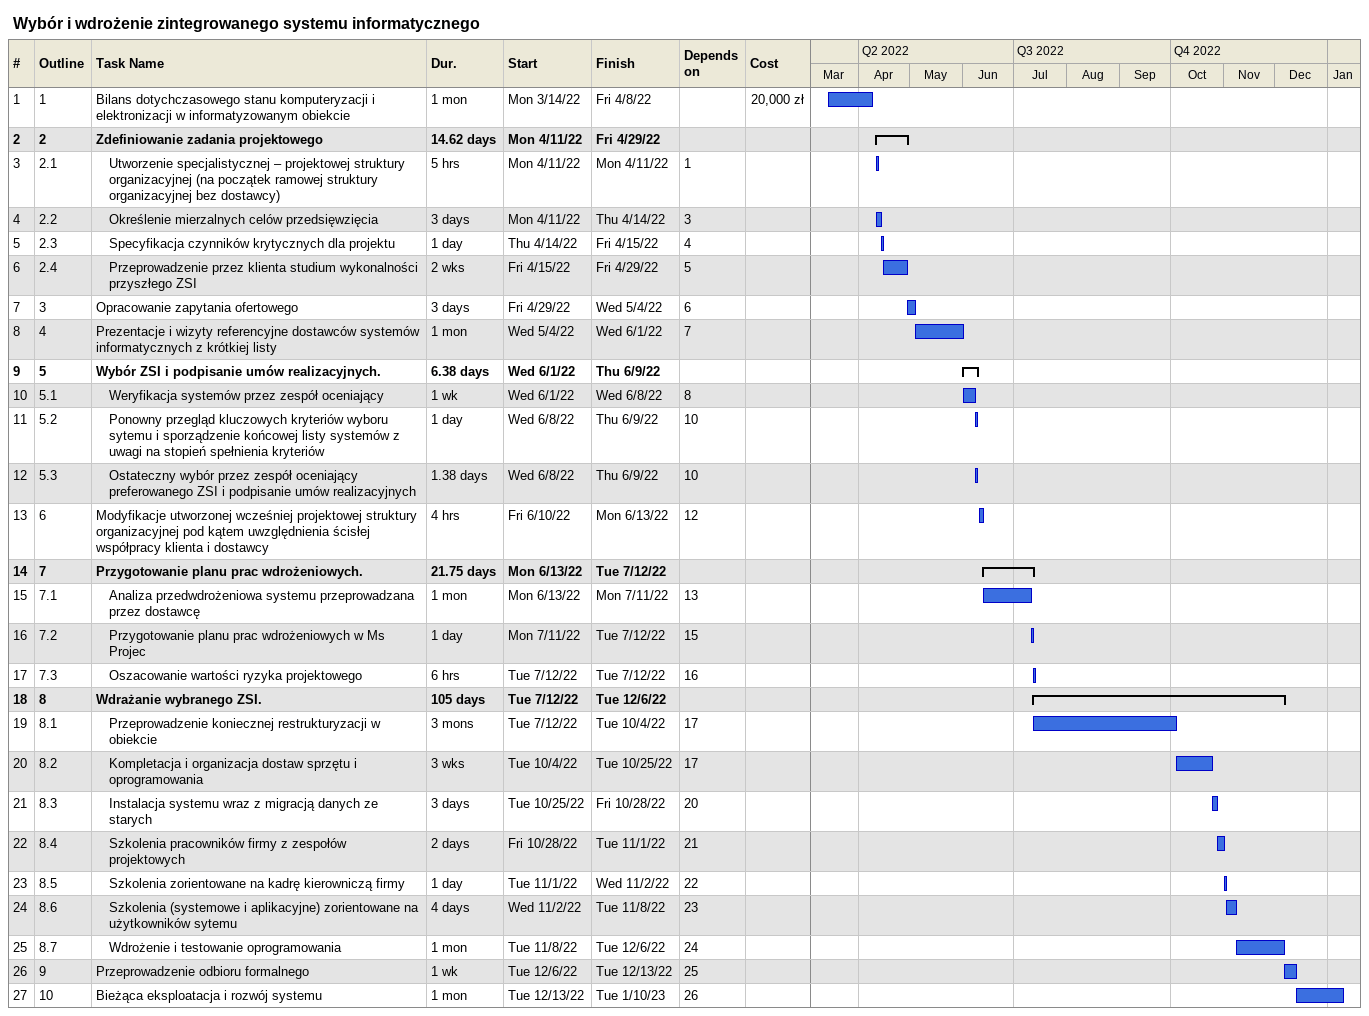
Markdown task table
Wybór i wdrożenie zintegrowanego systemu informatycznego

| ID | WBS | Task | Duration | Start | Finish | Predecessors | Cost (zł) |
|---|---|---|---|---|---|---|---|
| 1 | 1 | Bilans dotychczasowego stanu komputeryzacji i elektronizacji w informatyzowanym obiekcie | 1mo | 2022-03-14 | 2022-04-08 |  | 20000 |
| 2 | 2 | **Zdefiniowanie zadania projektowego** | 14.62d | 2022-04-11 | 2022-04-29 |  |  |
| 3 | 2.1 | Utworzenie specjalistycznej – projektowej struktury organizacyjnej (na początek ramowej struktury organizacyjnej bez dostawcy) | 5h | 2022-04-11 | 2022-04-11 | 1 |  |
| 4 | 2.2 | Określenie mierzalnych celów przedsięwzięcia | 3d | 2022-04-11 | 2022-04-14 | 3 |  |
| 5 | 2.3 | Specyfikacja czynników krytycznych dla projektu | 1d | 2022-04-14 | 2022-04-15 | 4 |  |
| 6 | 2.4 | Przeprowadzenie przez klienta studium wykonalności przyszłego ZSI | 2w | 2022-04-15 | 2022-04-29 | 5 |  |
| 7 | 3 | Opracowanie zapytania ofertowego | 3d | 2022-04-29 | 2022-05-04 | 6 |  |
| 8 | 4 | Prezentacje i wizyty referencyjne dostawców systemów informatycznych z krótkiej listy | 1mo | 2022-05-04 | 2022-06-01 | 7 |  |
| 9 | 5 | **Wybór ZSI i podpisanie umów realizacyjnych.** | 6.38d | 2022-06-01 | 2022-06-09 |  |  |
| 10 | 5.1 | Weryfikacja systemów przez zespół oceniający | 1w | 2022-06-01 | 2022-06-08 | 8 |  |
| 11 | 5.2 | Ponowny przegląd kluczowych kryteriów wyboru sytemu i sporządzenie końcowej listy systemów z uwagi na stopień spełnienia kryteriów | 1d | 2022-06-08 | 2022-06-09 | 10 |  |
| 12 | 5.3 | Ostateczny wybór przez zespół oceniający preferowanego ZSI i podpisanie umów realizacyjnych | 1.38d | 2022-06-08 | 2022-06-09 | 10 |  |
| 13 | 6 | Modyfikacje utworzonej wcześniej projektowej struktury organizacyjnej pod kątem uwzględnienia ścisłej współpracy klienta i dostawcy | 4h | 2022-06-10 | 2022-06-13 | 12 |  |
| 14 | 7 | **Przygotowanie planu prac wdrożeniowych.** | 21.75d | 2022-06-13 | 2022-07-12 |  |  |
| 15 | 7.1 | Analiza przedwdrożeniowa systemu przeprowadzana przez dostawcę | 1mo | 2022-06-13 | 2022-07-11 | 13 |  |
| 16 | 7.2 | Przygotowanie planu prac wdrożeniowych w Ms Projec | 1d | 2022-07-11 | 2022-07-12 | 15 |  |
| 17 | 7.3 | Oszacowanie wartości ryzyka projektowego | 6h | 2022-07-12 | 2022-07-12 | 16 |  |
| 18 | 8 | **Wdrażanie wybranego ZSI.** | 105d | 2022-07-12 | 2022-12-06 |  |  |
| 19 | 8.1 | Przeprowadzenie koniecznej restrukturyzacji w obiekcie | 3mo | 2022-07-12 | 2022-10-04 | 17 |  |
| 20 | 8.2 | Kompletacja i organizacja dostaw sprzętu i oprogramowania | 3w | 2022-10-04 | 2022-10-25 | 17 |  |
| 21 | 8.3 | Instalacja systemu wraz z migracją danych ze starych | 3d | 2022-10-25 | 2022-10-28 | 20 |  |
| 22 | 8.4 | Szkolenia pracowników firmy z zespołów projektowych | 2d | 2022-10-28 | 2022-11-01 | 21 |  |
| 23 | 8.5 | Szkolenia zorientowane na kadrę kierowniczą firmy | 1d | 2022-11-01 | 2022-11-02 | 22 |  |
| 24 | 8.6 | Szkolenia (systemowe i aplikacyjne) zorientowane na użytkowników sytemu | 4d | 2022-11-02 | 2022-11-08 | 23 |  |
| 25 | 8.7 | Wdrożenie i testowanie oprogramowania | 1mo | 2022-11-08 | 2022-12-06 | 24 |  |
| 26 | 9 | Przeprowadzenie odbioru formalnego | 1w | 2022-12-06 | 2022-12-13 | 25 |  |
| 27 | 10 | Bieżąca eksploatacja i rozwój systemu | 1mo | 2022-12-13 | 2023-01-10 | 26 |  |
